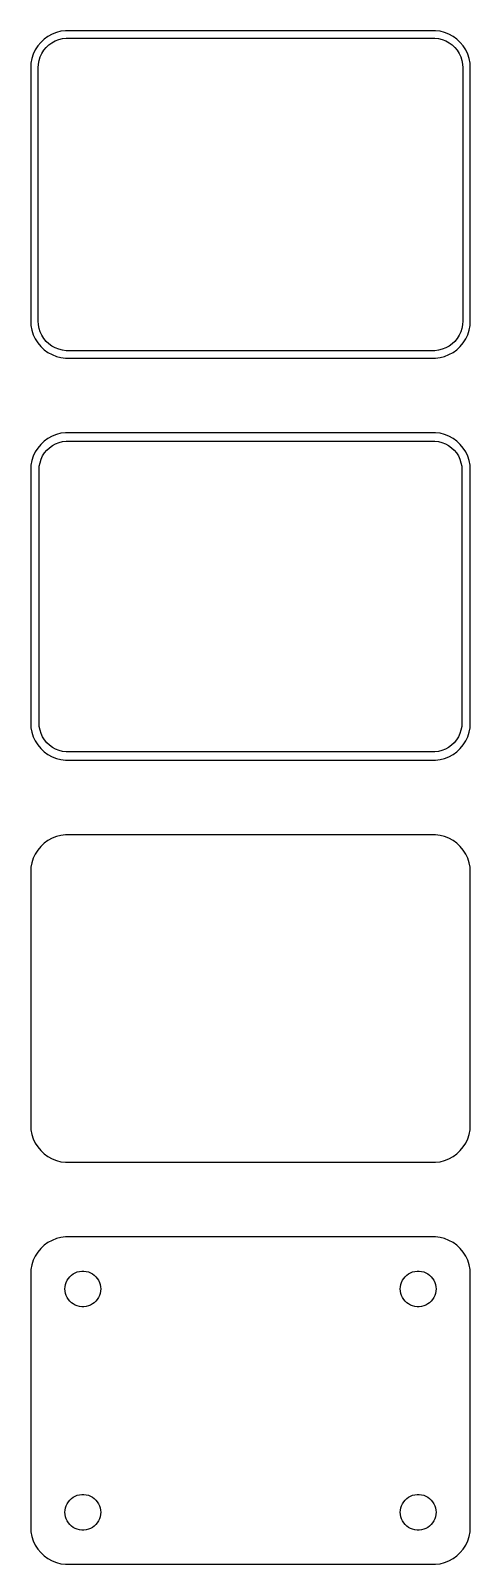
# Model space of a CAD drawing. Header units: metres. Extents: x -30 to 30, y 140 to 346.
import ezdxf

# ---------------------------------------------------------------- set-up
doc = ezdxf.new("R2010")
doc.units = ezdxf.units.M

msp = doc.modelspace()

# ---------------------------------------------------------------- linework, layer by layer
for p, q in [((-28.1448, 344.423), (-28.5451, 343.939)), ((-27.6871, 344.853), (-28.1448, 344.423)), ((-27.1791, 345.222), (-27.6871, 344.853)), ((-27.4159, 343.738), (-27.0497, 344.082)), ((-26.6289, 345.524), (-27.1791, 345.222)), ((-27.0497, 344.082), (-26.6433, 344.377)), ((-26.6433, 344.377), (-26.2031, 344.619)), ((-26.0451, 345.755), (-26.6289, 345.524)), ((-26.2031, 344.619), (-25.7361, 344.804)), ((-25.4369, 345.911), (-26.0451, 345.755)), ((-25.7361, 344.804), (-25.2495, 344.929)), ((-24.8139, 345.99), (-25.4369, 345.911)), ((-25.2495, 344.929), (-24.7512, 344.992)), ((24.8139, 345.99), (-24.8139, 345.99)), ((-24.7512, 344.992), (24.7512, 344.992)), ((24.7512, 344.992), (25.2495, 344.929)), ((25.4369, 345.911), (24.8139, 345.99)), ((25.2495, 344.929), (25.7361, 344.804)), ((26.0451, 345.755), (25.4369, 345.911)), ((25.7361, 344.804), (26.2031, 344.619)), ((26.6289, 345.524), (26.0451, 345.755)), ((26.2031, 344.619), (26.6433, 344.377)), ((27.1791, 345.222), (26.6289, 345.524)), ((26.6433, 344.377), (27.0497, 344.082)), ((27.0497, 344.082), (27.4159, 343.738)), ((27.6871, 344.853), (27.1791, 345.222)), ((28.1448, 344.423), (27.6871, 344.853)), ((28.5451, 343.939), (28.1448, 344.423)), ((-29.3429, 342.243), (-29.4606, 341.627)), ((-29.1489, 342.841), (-29.3429, 342.243)), ((-28.8815, 343.409), (-29.1489, 342.841)), ((-28.5451, 343.939), (-28.8815, 343.409)), ((-28.4684, 341.501), (-28.3743, 341.995)), ((-28.3743, 341.995), (-28.2191, 342.472)), ((-28.2191, 342.472), (-28.0052, 342.927)), ((-28.0052, 342.927), (-27.7361, 343.351)), ((-27.7361, 343.351), (-27.4159, 343.738)), ((27.4159, 343.738), (27.7361, 343.351)), ((27.7361, 343.351), (28.0052, 342.927)), ((28.0052, 342.927), (28.2191, 342.472)), ((28.2191, 342.472), (28.3743, 341.995)), ((28.3743, 341.995), (28.4684, 341.501)), ((28.8815, 343.409), (28.5451, 343.939)), ((29.1489, 342.841), (28.8815, 343.409)), ((29.3429, 342.243), (29.1489, 342.841)), ((29.4606, 341.627), (29.3429, 342.243)), ((-29.4606, 341.627), (-29.5, 341)), ((-29.5, 341), (-29.5, 307)), ((-28.5, 341), (-28.4684, 341.501)), ((-28.5, 307), (-28.5, 341)), ((28.4684, 341.501), (28.5, 341)), ((28.5, 341), (28.5, 307)), ((29.5, 341), (29.4606, 341.627)), ((29.5, 307), (29.5, 341)), ((-29.5, 307), (-29.4606, 306.373)), ((-28.4684, 306.499), (-28.5, 307)), ((28.5, 307), (28.4684, 306.499)), ((29.4606, 306.373), (29.5, 307)), ((-29.4606, 306.373), (-29.3429, 305.757)), ((-29.3429, 305.757), (-29.1489, 305.159)), ((-29.1489, 305.159), (-28.8815, 304.591)), ((-28.3743, 306.005), (-28.4684, 306.499)), ((-28.2191, 305.528), (-28.3743, 306.005)), ((-28.0052, 305.073), (-28.2191, 305.528)), ((-27.7361, 304.649), (-28.0052, 305.073)), ((28.0052, 305.073), (27.7361, 304.649)), ((28.2191, 305.528), (28.0052, 305.073)), ((28.3743, 306.005), (28.2191, 305.528)), ((28.4684, 306.499), (28.3743, 306.005)), ((28.8815, 304.591), (29.1489, 305.159)), ((29.1489, 305.159), (29.3429, 305.757)), ((29.3429, 305.757), (29.4606, 306.373)), ((-28.8815, 304.591), (-28.5451, 304.061)), ((-28.5451, 304.061), (-28.1448, 303.577)), ((-28.1448, 303.577), (-27.6871, 303.147)), ((-27.4159, 304.262), (-27.7361, 304.649)), ((-27.6871, 303.147), (-27.1791, 302.778)), ((-27.0497, 303.918), (-27.4159, 304.262)), ((-26.6433, 303.623), (-27.0497, 303.918)), ((-26.2031, 303.381), (-26.6433, 303.623)), ((-25.7361, 303.196), (-26.2031, 303.381)), ((-25.2495, 303.071), (-25.7361, 303.196)), ((-24.7512, 303.008), (-25.2495, 303.071)), ((24.7512, 303.008), (-24.7512, 303.008)), ((25.2495, 303.071), (24.7512, 303.008)), ((25.7361, 303.196), (25.2495, 303.071)), ((26.2031, 303.381), (25.7361, 303.196)), ((26.6433, 303.623), (26.2031, 303.381)), ((27.0497, 303.918), (26.6433, 303.623)), ((27.4159, 304.262), (27.0497, 303.918)), ((27.1791, 302.778), (27.6871, 303.147)), ((27.7361, 304.649), (27.4159, 304.262)), ((27.6871, 303.147), (28.1448, 303.577)), ((28.1448, 303.577), (28.5451, 304.061)), ((28.5451, 304.061), (28.8815, 304.591)), ((-27.1791, 302.778), (-26.6289, 302.476)), ((-26.6289, 302.476), (-26.0451, 302.245)), ((-26.0451, 302.245), (-25.4369, 302.089)), ((-25.4369, 302.089), (-24.8139, 302.01)), ((-24.8139, 302.01), (24.8139, 302.01)), ((24.8139, 302.01), (25.4369, 302.089)), ((25.4369, 302.089), (26.0451, 302.245)), ((26.0451, 302.245), (26.6289, 302.476)), ((26.6289, 302.476), (27.1791, 302.778)), ((-27.6871, 290.853), (-28.1448, 290.423)), ((-27.1791, 291.222), (-27.6871, 290.853)), ((-26.6289, 291.524), (-27.1791, 291.222)), ((-26.0451, 291.755), (-26.6289, 291.524)), ((-26.5751, 290.27), (-26.1489, 290.504)), ((-26.1489, 290.504), (-25.6967, 290.683)), ((-25.4369, 291.911), (-26.0451, 291.755)), ((-25.6967, 290.683), (-25.2256, 290.804)), ((-24.8139, 291.99), (-25.4369, 291.911)), ((-25.2256, 290.804), (-24.7432, 290.865)), ((24.8139, 291.99), (-24.8139, 291.99)), ((-24.7432, 290.865), (24.7432, 290.865)), ((24.7432, 290.865), (25.2256, 290.804)), ((25.4369, 291.911), (24.8139, 291.99)), ((25.2256, 290.804), (25.6967, 290.683)), ((26.0451, 291.755), (25.4369, 291.911)), ((25.6967, 290.683), (26.1489, 290.504)), ((26.6289, 291.524), (26.0451, 291.755)), ((26.1489, 290.504), (26.5751, 290.27)), ((27.1791, 291.222), (26.6289, 291.524)), ((27.6871, 290.853), (27.1791, 291.222)), ((28.1448, 290.423), (27.6871, 290.853)), ((-29.1489, 288.841), (-29.3429, 288.243)), ((-28.8815, 289.409), (-29.1489, 288.841)), ((-28.5451, 289.939), (-28.8815, 289.409)), ((-28.1448, 290.423), (-28.5451, 289.939)), ((-28.251, 287.963), (-28.1007, 288.426)), ((-28.1007, 288.426), (-27.8936, 288.866)), ((-27.8936, 288.866), (-27.633, 289.276)), ((-27.633, 289.276), (-27.323, 289.651)), ((-27.323, 289.651), (-26.9685, 289.984)), ((-26.9685, 289.984), (-26.5751, 290.27)), ((26.5751, 290.27), (26.9685, 289.984)), ((26.9685, 289.984), (27.323, 289.651)), ((27.323, 289.651), (27.633, 289.276)), ((27.633, 289.276), (27.8936, 288.866)), ((27.8936, 288.866), (28.1007, 288.426)), ((28.1007, 288.426), (28.251, 287.963)), ((28.5451, 289.939), (28.1448, 290.423)), ((28.8815, 289.409), (28.5451, 289.939)), ((29.1489, 288.841), (28.8815, 289.409)), ((29.3429, 288.243), (29.1489, 288.841)), ((-29.4606, 287.627), (-29.5, 287)), ((-29.5, 287), (-29.5, 253)), ((-29.3429, 288.243), (-29.4606, 287.627)), ((-28.3726, 287), (-28.3421, 287.485)), ((-28.3726, 253), (-28.3726, 287)), ((-28.3421, 287.485), (-28.251, 287.963)), ((28.251, 287.963), (28.3421, 287.485)), ((28.3421, 287.485), (28.3726, 287)), ((28.3726, 287), (28.3726, 253)), ((29.4606, 287.627), (29.3429, 288.243)), ((29.5, 287), (29.4606, 287.627)), ((29.5, 253), (29.5, 287)), ((-29.5, 253), (-29.4606, 252.373)), ((-29.4606, 252.373), (-29.3429, 251.757)), ((-29.3429, 251.757), (-29.1489, 251.159)), ((-28.3421, 252.515), (-28.3726, 253)), ((-28.251, 252.037), (-28.3421, 252.515)), ((-28.1007, 251.574), (-28.251, 252.037)), ((-27.8936, 251.134), (-28.1007, 251.574)), ((28.1007, 251.574), (27.8936, 251.134)), ((28.251, 252.037), (28.1007, 251.574)), ((28.3421, 252.515), (28.251, 252.037)), ((28.3726, 253), (28.3421, 252.515)), ((29.1489, 251.159), (29.3429, 251.757)), ((29.3429, 251.757), (29.4606, 252.373)), ((29.4606, 252.373), (29.5, 253)), ((-29.1489, 251.159), (-28.8815, 250.591)), ((-28.8815, 250.591), (-28.5451, 250.061)), ((-28.5451, 250.061), (-28.1448, 249.577)), ((-28.1448, 249.577), (-27.6871, 249.147)), ((-27.633, 250.724), (-27.8936, 251.134)), ((-27.323, 250.349), (-27.633, 250.724)), ((-26.9685, 250.016), (-27.323, 250.349)), ((-26.5751, 249.73), (-26.9685, 250.016)), ((-26.1489, 249.496), (-26.5751, 249.73)), ((-25.6967, 249.317), (-26.1489, 249.496)), ((-25.2256, 249.196), (-25.6967, 249.317)), ((25.6967, 249.317), (25.2256, 249.196)), ((26.1489, 249.496), (25.6967, 249.317)), ((26.5751, 249.73), (26.1489, 249.496)), ((26.9685, 250.016), (26.5751, 249.73)), ((27.323, 250.349), (26.9685, 250.016)), ((27.633, 250.724), (27.323, 250.349)), ((27.8936, 251.134), (27.633, 250.724)), ((27.6871, 249.147), (28.1448, 249.577)), ((28.1448, 249.577), (28.5451, 250.061)), ((28.5451, 250.061), (28.8815, 250.591)), ((28.8815, 250.591), (29.1489, 251.159)), ((-27.6871, 249.147), (-27.1791, 248.778)), ((-27.1791, 248.778), (-26.6289, 248.476)), ((-26.6289, 248.476), (-26.0451, 248.245)), ((-26.0451, 248.245), (-25.4369, 248.089)), ((-25.4369, 248.089), (-24.8139, 248.01)), ((-24.7432, 249.135), (-25.2256, 249.196)), ((-24.8139, 248.01), (24.8139, 248.01)), ((24.7432, 249.135), (-24.7432, 249.135)), ((25.2256, 249.196), (24.7432, 249.135)), ((24.8139, 248.01), (25.4369, 248.089)), ((25.4369, 248.089), (26.0451, 248.245)), ((26.0451, 248.245), (26.6289, 248.476)), ((26.6289, 248.476), (27.1791, 248.778)), ((27.1791, 248.778), (27.6871, 249.147)), ((-27.1791, 237.222), (-27.6871, 236.853)), ((-26.6289, 237.524), (-27.1791, 237.222)), ((-26.0451, 237.755), (-26.6289, 237.524)), ((-25.4369, 237.911), (-26.0451, 237.755)), ((-24.8139, 237.99), (-25.4369, 237.911)), ((24.8139, 237.99), (-24.8139, 237.99)), ((25.4369, 237.911), (24.8139, 237.99)), ((26.0451, 237.755), (25.4369, 237.911)), ((26.6289, 237.524), (26.0451, 237.755)), ((27.1791, 237.222), (26.6289, 237.524)), ((27.6871, 236.853), (27.1791, 237.222)), ((-29.1489, 234.841), (-29.3429, 234.243)), ((-28.8815, 235.409), (-29.1489, 234.841)), ((-28.5451, 235.939), (-28.8815, 235.409)), ((-28.1448, 236.423), (-28.5451, 235.939)), ((-27.6871, 236.853), (-28.1448, 236.423)), ((28.1448, 236.423), (27.6871, 236.853)), ((28.5451, 235.939), (28.1448, 236.423)), ((28.8815, 235.409), (28.5451, 235.939)), ((29.1489, 234.841), (28.8815, 235.409)), ((29.3429, 234.243), (29.1489, 234.841)), ((-29.4606, 233.627), (-29.5, 233)), ((-29.5, 233), (-29.5, 199)), ((-29.3429, 234.243), (-29.4606, 233.627)), ((29.4606, 233.627), (29.3429, 234.243)), ((29.5, 233), (29.4606, 233.627)), ((29.5, 199), (29.5, 233)), ((-29.5, 199), (-29.4606, 198.373)), ((-29.4606, 198.373), (-29.3429, 197.757)), ((-29.3429, 197.757), (-29.1489, 197.159)), ((29.1489, 197.159), (29.3429, 197.757)), ((29.3429, 197.757), (29.4606, 198.373)), ((29.4606, 198.373), (29.5, 199)), ((-29.1489, 197.159), (-28.8815, 196.591)), ((-28.8815, 196.591), (-28.5451, 196.061)), ((-28.5451, 196.061), (-28.1448, 195.577)), ((28.1448, 195.577), (28.5451, 196.061)), ((28.5451, 196.061), (28.8815, 196.591)), ((28.8815, 196.591), (29.1489, 197.159)), ((-28.1448, 195.577), (-27.6871, 195.147)), ((-27.6871, 195.147), (-27.1791, 194.778)), ((-27.1791, 194.778), (-26.6289, 194.476)), ((-26.6289, 194.476), (-26.0451, 194.245)), ((-26.0451, 194.245), (-25.4369, 194.089)), ((-25.4369, 194.089), (-24.8139, 194.01)), ((-24.8139, 194.01), (24.8139, 194.01)), ((24.8139, 194.01), (25.4369, 194.089)), ((25.4369, 194.089), (26.0451, 194.245)), ((26.0451, 194.245), (26.6289, 194.476)), ((26.6289, 194.476), (27.1791, 194.778)), ((27.1791, 194.778), (27.6871, 195.147)), ((27.6871, 195.147), (28.1448, 195.577)), ((-26.6289, 183.524), (-27.1791, 183.222)), ((-26.0451, 183.755), (-26.6289, 183.524)), ((-25.4369, 183.911), (-26.0451, 183.755)), ((-24.8139, 183.99), (-25.4369, 183.911)), ((24.8139, 183.99), (-24.8139, 183.99)), ((25.4369, 183.911), (24.8139, 183.99)), ((26.0451, 183.755), (25.4369, 183.911)), ((26.6289, 183.524), (26.0451, 183.755)), ((27.1791, 183.222), (26.6289, 183.524)), ((-28.8815, 181.409), (-29.1489, 180.841)), ((-28.5451, 181.939), (-28.8815, 181.409)), ((-28.1448, 182.423), (-28.5451, 181.939)), ((-27.6871, 182.853), (-28.1448, 182.423)), ((-27.1791, 183.222), (-27.6871, 182.853)), ((27.6871, 182.853), (27.1791, 183.222)), ((28.1448, 182.423), (27.6871, 182.853)), ((28.5451, 181.939), (28.1448, 182.423)), ((28.8815, 181.409), (28.5451, 181.939)), ((29.1489, 180.841), (28.8815, 181.409)), ((-29.4606, 179.627), (-29.5, 179)), ((-29.3429, 180.243), (-29.4606, 179.627)), ((-29.1489, 180.841), (-29.3429, 180.243)), ((-23.5219, 179.172), (-23.2416, 179.283)), ((-23.2416, 179.283), (-22.9497, 179.357)), ((-22.9497, 179.357), (-22.6507, 179.395)), ((-22.6507, 179.395), (-22.3493, 179.395)), ((-22.3493, 179.395), (-22.0503, 179.357)), ((-22.0503, 179.357), (-21.7583, 179.283)), ((-21.7583, 179.283), (-21.4781, 179.172)), ((21.4781, 179.172), (21.7583, 179.283)), ((21.7583, 179.283), (22.0503, 179.357)), ((22.0503, 179.357), (22.3493, 179.395)), ((22.3493, 179.395), (22.6507, 179.395)), ((22.6507, 179.395), (22.9497, 179.357)), ((22.9497, 179.357), (23.2416, 179.283)), ((23.2416, 179.283), (23.5219, 179.172)), ((29.3429, 180.243), (29.1489, 180.841)), ((29.4606, 179.627), (29.3429, 180.243)), ((29.5, 179), (29.4606, 179.627)), ((-29.5, 179), (-29.5, 145)), ((-24.9, 177), (-24.8811, 177.301)), ((-24.8811, 177.301), (-24.8246, 177.597)), ((-24.8246, 177.597), (-24.7315, 177.883)), ((-24.7315, 177.883), (-24.6031, 178.156)), ((-24.6031, 178.156), (-24.4416, 178.411)), ((-24.4416, 178.411), (-24.2495, 178.643)), ((-24.2495, 178.643), (-24.0298, 178.849)), ((-24.0298, 178.849), (-23.786, 179.026)), ((-23.786, 179.026), (-23.5219, 179.172)), ((-21.4781, 179.172), (-21.214, 179.026)), ((-21.214, 179.026), (-20.9702, 178.849)), ((-20.9702, 178.849), (-20.7505, 178.643)), ((-20.7505, 178.643), (-20.5583, 178.411)), ((-20.5583, 178.411), (-20.3969, 178.156)), ((-20.3969, 178.156), (-20.2685, 177.883)), ((-20.2685, 177.883), (-20.1754, 177.597)), ((-20.1754, 177.597), (-20.1189, 177.301)), ((-20.1189, 177.301), (-20.1, 177)), ((20.1, 177), (20.1189, 177.301)), ((20.1189, 177.301), (20.1754, 177.597)), ((20.1754, 177.597), (20.2685, 177.883)), ((20.2685, 177.883), (20.3969, 178.156)), ((20.3969, 178.156), (20.5583, 178.411)), ((20.5583, 178.411), (20.7505, 178.643)), ((20.7505, 178.643), (20.9702, 178.849)), ((20.9702, 178.849), (21.214, 179.026)), ((21.214, 179.026), (21.4781, 179.172)), ((23.5219, 179.172), (23.786, 179.026)), ((23.786, 179.026), (24.0298, 178.849)), ((24.0298, 178.849), (24.2495, 178.643)), ((24.2495, 178.643), (24.4416, 178.411)), ((24.4416, 178.411), (24.6031, 178.156)), ((24.6031, 178.156), (24.7315, 177.883)), ((24.7315, 177.883), (24.8246, 177.597)), ((24.8246, 177.597), (24.8811, 177.301)), ((24.8811, 177.301), (24.9, 177)), ((29.5, 145), (29.5, 179)), ((-24.8811, 176.699), (-24.9, 177)), ((-24.8246, 176.403), (-24.8811, 176.699)), ((-24.7315, 176.117), (-24.8246, 176.403)), ((-24.6031, 175.844), (-24.7315, 176.117)), ((-24.4416, 175.589), (-24.6031, 175.844)), ((-24.2495, 175.357), (-24.4416, 175.589)), ((-24.0298, 175.151), (-24.2495, 175.357)), ((-23.786, 174.974), (-24.0298, 175.151)), ((-20.9702, 175.151), (-21.214, 174.974)), ((-20.7505, 175.357), (-20.9702, 175.151)), ((-20.5583, 175.589), (-20.7505, 175.357)), ((-20.3969, 175.844), (-20.5583, 175.589)), ((-20.2685, 176.117), (-20.3969, 175.844)), ((-20.1754, 176.403), (-20.2685, 176.117)), ((-20.1189, 176.699), (-20.1754, 176.403)), ((-20.1, 177), (-20.1189, 176.699)), ((20.1189, 176.699), (20.1, 177)), ((20.1754, 176.403), (20.1189, 176.699)), ((20.2685, 176.117), (20.1754, 176.403)), ((20.3969, 175.844), (20.2685, 176.117)), ((20.5583, 175.589), (20.3969, 175.844)), ((20.7505, 175.357), (20.5583, 175.589)), ((20.9702, 175.151), (20.7505, 175.357)), ((21.214, 174.974), (20.9702, 175.151)), ((24.0298, 175.151), (23.786, 174.974)), ((24.2495, 175.357), (24.0298, 175.151)), ((24.4416, 175.589), (24.2495, 175.357)), ((24.6031, 175.844), (24.4416, 175.589)), ((24.7315, 176.117), (24.6031, 175.844)), ((24.8246, 176.403), (24.7315, 176.117)), ((24.8811, 176.699), (24.8246, 176.403)), ((24.9, 177), (24.8811, 176.699)), ((-23.5219, 174.828), (-23.786, 174.974)), ((-23.2416, 174.717), (-23.5219, 174.828)), ((-22.9497, 174.643), (-23.2416, 174.717)), ((-22.6507, 174.605), (-22.9497, 174.643)), ((-22.3493, 174.605), (-22.6507, 174.605)), ((-22.0503, 174.643), (-22.3493, 174.605)), ((-21.7583, 174.717), (-22.0503, 174.643)), ((-21.4781, 174.828), (-21.7583, 174.717)), ((-21.214, 174.974), (-21.4781, 174.828)), ((21.4781, 174.828), (21.214, 174.974)), ((21.7583, 174.717), (21.4781, 174.828)), ((22.0503, 174.643), (21.7583, 174.717)), ((22.3493, 174.605), (22.0503, 174.643)), ((22.6507, 174.605), (22.3493, 174.605)), ((22.9497, 174.643), (22.6507, 174.605)), ((23.2416, 174.717), (22.9497, 174.643)), ((23.5219, 174.828), (23.2416, 174.717)), ((23.786, 174.974), (23.5219, 174.828)), ((-24.6031, 148.156), (-24.4416, 148.411)), ((-24.4416, 148.411), (-24.2495, 148.643)), ((-24.2495, 148.643), (-24.0298, 148.849)), ((-24.0298, 148.849), (-23.786, 149.026)), ((-23.786, 149.026), (-23.5219, 149.172)), ((-23.5219, 149.172), (-23.2416, 149.283)), ((-23.2416, 149.283), (-22.9497, 149.357)), ((-22.9497, 149.357), (-22.6507, 149.395)), ((-22.6507, 149.395), (-22.3493, 149.395)), ((-22.3493, 149.395), (-22.0503, 149.357)), ((-22.0503, 149.357), (-21.7583, 149.283)), ((-21.7583, 149.283), (-21.4781, 149.172)), ((-21.4781, 149.172), (-21.214, 149.026)), ((-21.214, 149.026), (-20.9702, 148.849)), ((-20.9702, 148.849), (-20.7505, 148.643)), ((-20.7505, 148.643), (-20.5583, 148.411)), ((-20.5583, 148.411), (-20.3969, 148.156)), ((20.3969, 148.156), (20.5583, 148.411)), ((20.5583, 148.411), (20.7505, 148.643)), ((20.7505, 148.643), (20.9702, 148.849)), ((20.9702, 148.849), (21.214, 149.026)), ((21.214, 149.026), (21.4781, 149.172)), ((21.4781, 149.172), (21.7583, 149.283)), ((21.7583, 149.283), (22.0503, 149.357)), ((22.0503, 149.357), (22.3493, 149.395)), ((22.3493, 149.395), (22.6507, 149.395)), ((22.6507, 149.395), (22.9497, 149.357)), ((22.9497, 149.357), (23.2416, 149.283)), ((23.2416, 149.283), (23.5219, 149.172)), ((23.5219, 149.172), (23.786, 149.026)), ((23.786, 149.026), (24.0298, 148.849)), ((24.0298, 148.849), (24.2495, 148.643)), ((24.2495, 148.643), (24.4416, 148.411)), ((24.4416, 148.411), (24.6031, 148.156)), ((-24.9, 147), (-24.8811, 147.301)), ((-24.8811, 146.699), (-24.9, 147)), ((-24.8811, 147.301), (-24.8246, 147.597)), ((-24.8246, 146.403), (-24.8811, 146.699)), ((-24.8246, 147.597), (-24.7315, 147.883)), ((-24.7315, 146.117), (-24.8246, 146.403)), ((-24.7315, 147.883), (-24.6031, 148.156)), ((-20.3969, 148.156), (-20.2685, 147.883)), ((-20.2685, 147.883), (-20.1754, 147.597)), ((-20.1754, 146.403), (-20.2685, 146.117)), ((-20.1754, 147.597), (-20.1189, 147.301)), ((-20.1189, 146.699), (-20.1754, 146.403)), ((-20.1189, 147.301), (-20.1, 147)), ((-20.1, 147), (-20.1189, 146.699)), ((20.1, 147), (20.1189, 147.301)), ((20.1189, 146.699), (20.1, 147)), ((20.1189, 147.301), (20.1754, 147.597)), ((20.1754, 146.403), (20.1189, 146.699)), ((20.1754, 147.597), (20.2685, 147.883)), ((20.2685, 146.117), (20.1754, 146.403)), ((20.2685, 147.883), (20.3969, 148.156)), ((24.6031, 148.156), (24.7315, 147.883)), ((24.7315, 147.883), (24.8246, 147.597)), ((24.8246, 146.403), (24.7315, 146.117)), ((24.8246, 147.597), (24.8811, 147.301)), ((24.8811, 146.699), (24.8246, 146.403)), ((24.8811, 147.301), (24.9, 147)), ((24.9, 147), (24.8811, 146.699)), ((-29.5, 145), (-29.4606, 144.373)), ((-29.4606, 144.373), (-29.3429, 143.757)), ((-24.6031, 145.844), (-24.7315, 146.117)), ((-24.4416, 145.589), (-24.6031, 145.844)), ((-24.2495, 145.357), (-24.4416, 145.589)), ((-24.0298, 145.151), (-24.2495, 145.357)), ((-23.786, 144.974), (-24.0298, 145.151)), ((-23.5219, 144.828), (-23.786, 144.974)), ((-23.2416, 144.717), (-23.5219, 144.828)), ((-22.9497, 144.643), (-23.2416, 144.717)), ((-22.6507, 144.605), (-22.9497, 144.643)), ((-22.3493, 144.605), (-22.6507, 144.605)), ((-22.0503, 144.643), (-22.3493, 144.605)), ((-21.7583, 144.717), (-22.0503, 144.643)), ((-21.4781, 144.828), (-21.7583, 144.717)), ((-21.214, 144.974), (-21.4781, 144.828)), ((-20.9702, 145.151), (-21.214, 144.974)), ((-20.7505, 145.357), (-20.9702, 145.151)), ((-20.5583, 145.589), (-20.7505, 145.357)), ((-20.3969, 145.844), (-20.5583, 145.589)), ((-20.2685, 146.117), (-20.3969, 145.844)), ((20.3969, 145.844), (20.2685, 146.117)), ((20.5583, 145.589), (20.3969, 145.844)), ((20.7505, 145.357), (20.5583, 145.589)), ((20.9702, 145.151), (20.7505, 145.357)), ((21.214, 144.974), (20.9702, 145.151)), ((21.4781, 144.828), (21.214, 144.974)), ((21.7583, 144.717), (21.4781, 144.828)), ((22.0503, 144.643), (21.7583, 144.717)), ((22.3493, 144.605), (22.0503, 144.643)), ((22.6507, 144.605), (22.3493, 144.605)), ((22.9497, 144.643), (22.6507, 144.605)), ((23.2416, 144.717), (22.9497, 144.643)), ((23.5219, 144.828), (23.2416, 144.717)), ((23.786, 144.974), (23.5219, 144.828)), ((24.0298, 145.151), (23.786, 144.974)), ((24.2495, 145.357), (24.0298, 145.151)), ((24.4416, 145.589), (24.2495, 145.357)), ((24.6031, 145.844), (24.4416, 145.589)), ((24.7315, 146.117), (24.6031, 145.844)), ((29.3429, 143.757), (29.4606, 144.373)), ((29.4606, 144.373), (29.5, 145)), ((-29.3429, 143.757), (-29.1489, 143.159)), ((-29.1489, 143.159), (-28.8815, 142.591)), ((-28.8815, 142.591), (-28.5451, 142.061)), ((28.5451, 142.061), (28.8815, 142.591)), ((28.8815, 142.591), (29.1489, 143.159)), ((29.1489, 143.159), (29.3429, 143.757)), ((-28.5451, 142.061), (-28.1448, 141.577)), ((-28.1448, 141.577), (-27.6871, 141.147)), ((-27.6871, 141.147), (-27.1791, 140.778)), ((-27.1791, 140.778), (-26.6289, 140.476)), ((-26.6289, 140.476), (-26.0451, 140.245)), ((-26.0451, 140.245), (-25.4369, 140.089)), ((-25.4369, 140.089), (-24.8139, 140.01)), ((24.8139, 140.01), (25.4369, 140.089)), ((25.4369, 140.089), (26.0451, 140.245)), ((26.0451, 140.245), (26.6289, 140.476)), ((26.6289, 140.476), (27.1791, 140.778)), ((27.1791, 140.778), (27.6871, 141.147)), ((27.6871, 141.147), (28.1448, 141.577)), ((28.1448, 141.577), (28.5451, 142.061)), ((-24.8139, 140.01), (24.8139, 140.01))]:
    msp.add_line(p, q)

doc.saveas('drawing.dxf')
